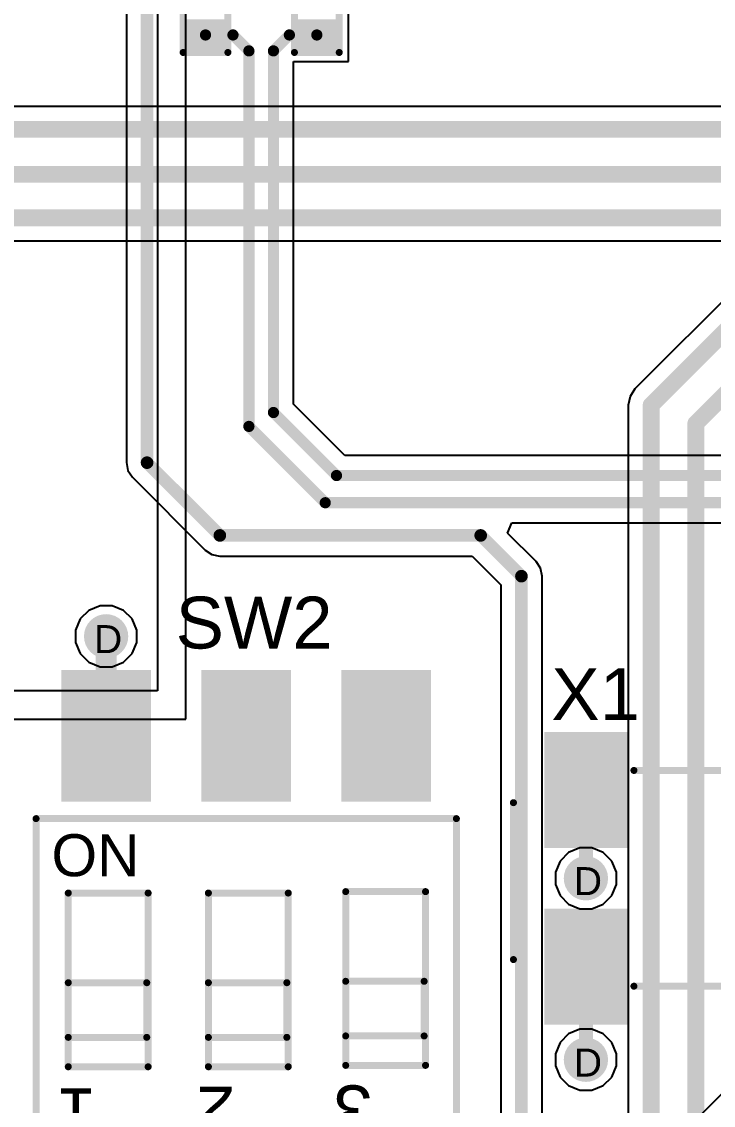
# Model space of a CAD drawing. Header units: inches. Extents: x 0 to 5401, y 0 to 5414.
# Drawn here: x 48.91 to 61.45, y 65.51 to 85.16 of the extents above; entities that cross this region are included whole.
import ezdxf

# ---------------------------------------------------------------- set-up
doc = ezdxf.new("R2010")
doc.units = ezdxf.units.IN
for name, color, linetype in [('Bottom Layer', 5, 'Continuous'), ('Bottom Solder', 6, 'Continuous'), ('Drill Drawing', 1, 'Continuous'), ('Layer 1', 16, 'Continuous'), ('Layer 2', 76, 'Continuous'), ('Top Layer', 1, 'Continuous'), ('Top Overlay', 2, 'Continuous'), ('Top Paste', 8, 'Continuous'), ('Top Solder', 216, 'Continuous'), ('Via Holes', 16, 'Continuous')]:
    doc.layers.add(name, color=color, linetype=linetype)
doc.styles.add('Arial', font='', dxfattribs={"height": 0.2})
doc.styles.get('Arial').set_extended_font_data('Arial')

# ---------------------------------------------------------------- blocks, each defined once
blk = doc.blocks.new('MC_306_9')
at = {"layer": 'Top Layer'}
for points in [[(-3.39999955, 2.54999871), (-2.09999961, 2.54999871), (-2.09999961, 0.64999997), (-3.39999955, 0.64999997)], [(2.09999961, 2.54999871), (3.39999955, 2.54999871), (3.39999955, 0.64999997), (2.09999961, 0.64999997)], [(-3.39999955, -0.64999997), (-2.09999961, -0.64999997), (-2.09999961, -2.54999871), (-3.39999955, -2.54999871)], [(2.09999961, -0.64999997), (3.39999955, -0.64999997), (3.39999955, -2.54999871), (2.09999961, -2.54999871)]]:
    blk.add_hatch(color=1, dxfattribs=at).paths.add_polyline_path(points)
at = {"layer": 'Top Paste'}
for points in [[(-3.39999955, 2.54999871), (-2.09999961, 2.54999871), (-2.09999961, 0.64999997), (-3.39999955, 0.64999997)], [(2.09999961, 2.54999871), (3.39999955, 2.54999871), (3.39999955, 0.64999997), (2.09999961, 0.64999997)], [(-3.39999955, -0.64999997), (-2.09999961, -0.64999997), (-2.09999961, -2.54999871), (-3.39999955, -2.54999871)], [(2.09999961, -0.64999997), (3.39999955, -0.64999997), (3.39999955, -2.54999871), (2.09999961, -2.54999871)]]:
    blk.add_hatch(color=8, dxfattribs=at).paths.add_polyline_path(points)
at = {"layer": 'Top Solder'}
for points in [[(-3.501599549999999, 2.65159871), (-1.99839961, 2.65159871), (-1.99839961, 0.54839997), (-3.501599549999999, 0.54839997)], [(1.99839961, 2.65159871), (3.501599549999999, 2.65159871), (3.501599549999999, 0.54839997), (1.99839961, 0.54839997)], [(-3.501599549999999, -0.54839997), (-1.99839961, -0.54839997), (-1.99839961, -2.65159871), (-3.501599549999999, -2.65159871)], [(1.99839961, -0.54839997), (3.501599549999999, -0.54839997), (3.501599549999999, -2.65159871), (1.99839961, -2.65159871)]]:
    blk.add_hatch(color=216, dxfattribs=at).paths.add_polyline_path(points)
at = {"layer": 'Top Overlay'}
for points in [[(1.8796, 1.9558, 0.127, 0.127, 0), (-1.9304, 1.9558, 0.127, 0.127, 0)], [(-4.064, 1.4732, 0.127, 0.127, 0), (-4.064, -1.3716, 0.127, 0.127, 0)], [(4.064, 1.4732, 0.127, 0.127, 0), (4.064, -1.3716, 0.127, 0.127, 0)], [(-3.6322, -1.8288, 0.254, 0.254, 0), (-3.759199999999999, -1.7018, 0.254, 0.254, 0)], [(-3.759199999999999, -1.7018, 0.254, 0.254, 0), (-3.759199999999999, -1.9558, 0.254, 0.254, 0)], [(-3.6322, -1.8288, 0.254, 0.254, 0), (-3.759199999999999, -1.9558, 0.254, 0.254, 0)], [(1.8796, -1.9558, 0.127, 0.127, 0), (-1.9304, -1.9558, 0.127, 0.127, 0)]]:
    blk.add_lwpolyline(points, format="xyseb", dxfattribs=at)
for points in [[(-1.96215, 1.9558, 0.0635, 0.0635, 1), (-1.89865, 1.9558, 0.0635, 0.0635, 1)], [(1.84785, 1.9558, 0.0635, 0.0635, 1), (1.91135, 1.9558, 0.0635, 0.0635, 1)], [(-4.09575, 1.4732, 0.0635, 0.0635, 1), (-4.032249999999999, 1.4732, 0.0635, 0.0635, 1)], [(4.032249999999999, 1.4732, 0.0635, 0.0635, 1), (4.09575, 1.4732, 0.0635, 0.0635, 1)], [(-4.09575, -1.3716, 0.0635, 0.0635, 1), (-4.032249999999999, -1.3716, 0.0635, 0.0635, 1)], [(4.032249999999999, -1.3716, 0.0635, 0.0635, 1), (4.09575, -1.3716, 0.0635, 0.0635, 1)], [(-3.8227, -1.7018, 0.127, 0.127, 1), (-3.6957, -1.7018, 0.127, 0.127, 1)], [(-3.8227, -1.7018, 0.127, 0.127, 1), (-3.6957, -1.7018, 0.127, 0.127, 1)], [(-3.6957, -1.8288, 0.127, 0.127, 1), (-3.5687, -1.8288, 0.127, 0.127, 1)], [(-3.6957, -1.8288, 0.127, 0.127, 1), (-3.5687, -1.8288, 0.127, 0.127, 1)], [(-3.8227, -1.9558, 0.127, 0.127, 1), (-3.6957, -1.9558, 0.127, 0.127, 1)], [(-3.8227, -1.9558, 0.127, 0.127, 1), (-3.6957, -1.9558, 0.127, 0.127, 1)], [(-1.96215, -1.9558, 0.0635, 0.0635, 1), (-1.89865, -1.9558, 0.0635, 0.0635, 1)], [(1.84785, -1.9558, 0.0635, 0.0635, 1), (1.91135, -1.9558, 0.0635, 0.0635, 1)]]:
    blk.add_lwpolyline(points, format="xyseb", close=True, dxfattribs=at)
blk = doc.blocks.new('DSIC03LSGET_42')
at = {"layer": 'Top Layer'}
for points in [[(-5.642990999999999, 3.302), (-3.356991, 3.302), (-3.356991, 1.778), (-5.642990999999999, 1.778)], [(3.356991, 3.302), (5.642990999999999, 3.302), (5.642990999999999, 1.778), (3.356991, 1.778)], [(-5.642990999999999, 0.7619999999999999), (-3.356991, 0.7619999999999999), (-3.356991, -0.7619999999999999), (-5.642990999999999, -0.7619999999999999)], [(3.356991, 0.7619999999999999), (5.642990999999999, 0.7619999999999999), (5.642990999999999, -0.7619999999999999), (3.356991, -0.7619999999999999)], [(-5.642990999999999, -1.778), (-3.356991, -1.778), (-3.356991, -3.302), (-5.642990999999999, -3.302)], [(3.356991, -1.778), (5.642990999999999, -1.778), (5.642990999999999, -3.302), (3.356991, -3.302)]]:
    blk.add_hatch(color=1, dxfattribs=at).paths.add_polyline_path(points)
at = {"layer": 'Top Paste'}
for points in [[(-5.642990999999999, 3.302), (-3.356991, 3.302), (-3.356991, 1.778), (-5.642990999999999, 1.778)], [(3.356991, 3.302), (5.642990999999999, 3.302), (5.642990999999999, 1.778), (3.356991, 1.778)], [(-5.642990999999999, 0.7619999999999999), (-3.356991, 0.7619999999999999), (-3.356991, -0.7619999999999999), (-5.642990999999999, -0.7619999999999999)], [(3.356991, 0.7619999999999999), (5.642990999999999, 0.7619999999999999), (5.642990999999999, -0.7619999999999999), (3.356991, -0.7619999999999999)], [(-5.642990999999999, -1.778), (-3.356991, -1.778), (-3.356991, -3.302), (-5.642990999999999, -3.302)], [(3.356991, -1.778), (5.642990999999999, -1.778), (5.642990999999999, -3.302), (3.356991, -3.302)]]:
    blk.add_hatch(color=8, dxfattribs=at).paths.add_polyline_path(points)
at = {"layer": 'Top Solder'}
for points in [[(-5.693791, 3.3528), (-3.306191, 3.3528), (-3.306191, 1.7272), (-5.693791, 1.7272)], [(3.306191, 3.3528), (5.693791, 3.3528), (5.693791, 1.7272), (3.306191, 1.7272)], [(-5.693791, 0.8128), (-3.306191, 0.8128), (-3.306191, -0.8128), (-5.693791, -0.8128)], [(3.306191, 0.8128), (5.693791, 0.8128), (5.693791, -0.8128), (3.306191, -0.8128)], [(-5.693791, -1.7272), (-3.306191, -1.7272), (-3.306191, -3.3528), (-5.693791, -3.3528)], [(3.306191, -1.7272), (5.693791, -1.7272), (5.693791, -3.3528), (3.306191, -3.3528)]]:
    blk.add_hatch(color=216, dxfattribs=at).paths.add_polyline_path(points)
at = {"layer": 'Top Overlay'}
for points in [[(-2.999994, 3.81, 0.127, 0.127, 0), (-2.999994, -3.81, 0.127, 0.127, 0)], [(-2.999994, 3.81, 0.127, 0.127, 0), (2.999994, 3.81, 0.127, 0.127, 0)], [(2.999994, 3.81, 0.127, 0.127, 0), (2.999994, -3.81, 0.127, 0.127, 0)], [(-1.4986, 3.2258, 0.127, 0.127, 0), (1.651, 3.2258, 0.127, 0.127, 0)], [(-1.4986, 3.2258, 0.127, 0.127, 0), (-1.4986, 1.778, 0.127, 0.127, 0)], [(-0.9652, 3.2258, 0.127, 0.127, 0), (0.0254, 3.2258, 0.127, 0.127, 0)], [(-0.9652, 3.2258, 0.127, 0.127, 0), (-0.9652, 1.8034, 0.127, 0.127, 0)], [(0.0254, 3.2258, 0.127, 0.127, 0), (0.0254, 1.8034, 0.127, 0.127, 0)], [(1.651, 3.2258, 0.127, 0.127, 0), (1.651, 1.778, 0.127, 0.127, 0)], [(-1.4986, 1.778, 0.127, 0.127, 0), (1.651, 1.778, 0.127, 0.127, 0)], [(-0.9652, 1.8034, 0.127, 0.127, 0), (0.0254, 1.8034, 0.127, 0.127, 0)], [(-1.4986, 0.6858, 0.127, 0.127, 0), (1.651, 0.6858, 0.127, 0.127, 0)], [(-1.4986, 0.6858, 0.127, 0.127, 0), (-1.4986, -0.7619999999999999, 0.127, 0.127, 0)], [(-0.9652, 0.6858, 0.127, 0.127, 0), (0.0254, 0.6858, 0.127, 0.127, 0)], [(-0.9652, 0.6858, 0.127, 0.127, 0), (-0.9652, -0.7366, 0.127, 0.127, 0)], [(0.0254, 0.6858, 0.127, 0.127, 0), (0.0254, -0.7366, 0.127, 0.127, 0)], [(1.651, 0.6858, 0.127, 0.127, 0), (1.651, -0.7619999999999999, 0.127, 0.127, 0)], [(-1.4986, -0.7619999999999999, 0.127, 0.127, 0), (1.651, -0.7619999999999999, 0.127, 0.127, 0)], [(-0.9652, -0.7366, 0.127, 0.127, 0), (0.0254, -0.7366, 0.127, 0.127, 0)], [(-1.4732, -1.8034, 0.127, 0.127, 0), (1.6764, -1.8034, 0.127, 0.127, 0)], [(-1.4732, -1.8034, 0.127, 0.127, 0), (-1.4732, -3.2512, 0.127, 0.127, 0)], [(-0.9397999999999999, -1.8034, 0.127, 0.127, 0), (0.0508, -1.8034, 0.127, 0.127, 0)], [(-0.9397999999999999, -1.8034, 0.127, 0.127, 0), (-0.9397999999999999, -3.2258, 0.127, 0.127, 0)], [(0.0508, -1.8034, 0.127, 0.127, 0), (0.0508, -3.2258, 0.127, 0.127, 0)], [(1.6764, -1.8034, 0.127, 0.127, 0), (1.6764, -3.2512, 0.127, 0.127, 0)], [(-1.4732, -3.2512, 0.127, 0.127, 0), (1.6764, -3.2512, 0.127, 0.127, 0)], [(-0.9397999999999999, -3.2258, 0.127, 0.127, 0), (0.0508, -3.2258, 0.127, 0.127, 0)], [(-2.999994, -3.81, 0.127, 0.127, 0), (2.999994, -3.81, 0.127, 0.127, 0)]]:
    blk.add_lwpolyline(points, format="xyseb", dxfattribs=at)
for points in [[(-3.031744, 3.81, 0.0635, 0.0635, 1), (-2.968244, 3.81, 0.0635, 0.0635, 1)], [(-3.031744, 3.81, 0.0635, 0.0635, 1), (-2.968244, 3.81, 0.0635, 0.0635, 1)], [(2.968244, 3.81, 0.0635, 0.0635, 1), (3.031744, 3.81, 0.0635, 0.0635, 1)], [(2.968244, 3.81, 0.0635, 0.0635, 1), (3.031744, 3.81, 0.0635, 0.0635, 1)], [(-1.53035, 3.2258, 0.0635, 0.0635, 1), (-1.46685, 3.2258, 0.0635, 0.0635, 1)], [(-1.53035, 3.2258, 0.0635, 0.0635, 1), (-1.46685, 3.2258, 0.0635, 0.0635, 1)], [(-0.99695, 3.2258, 0.0635, 0.0635, 1), (-0.9334499999999999, 3.2258, 0.0635, 0.0635, 1)], [(-0.99695, 3.2258, 0.0635, 0.0635, 1), (-0.9334499999999999, 3.2258, 0.0635, 0.0635, 1)], [(-0.00635, 3.2258, 0.0635, 0.0635, 1), (0.05714999999999999, 3.2258, 0.0635, 0.0635, 1)], [(-0.00635, 3.2258, 0.0635, 0.0635, 1), (0.05714999999999999, 3.2258, 0.0635, 0.0635, 1)], [(1.61925, 3.2258, 0.0635, 0.0635, 1), (1.68275, 3.2258, 0.0635, 0.0635, 1)], [(1.61925, 3.2258, 0.0635, 0.0635, 1), (1.68275, 3.2258, 0.0635, 0.0635, 1)], [(-1.53035, 1.778, 0.0635, 0.0635, 1), (-1.46685, 1.778, 0.0635, 0.0635, 1)], [(-1.53035, 1.778, 0.0635, 0.0635, 1), (-1.46685, 1.778, 0.0635, 0.0635, 1)], [(-0.99695, 1.8034, 0.0635, 0.0635, 1), (-0.9334499999999999, 1.8034, 0.0635, 0.0635, 1)], [(-0.99695, 1.8034, 0.0635, 0.0635, 1), (-0.9334499999999999, 1.8034, 0.0635, 0.0635, 1)], [(-0.00635, 1.8034, 0.0635, 0.0635, 1), (0.05714999999999999, 1.8034, 0.0635, 0.0635, 1)], [(-0.00635, 1.8034, 0.0635, 0.0635, 1), (0.05714999999999999, 1.8034, 0.0635, 0.0635, 1)], [(1.61925, 1.778, 0.0635, 0.0635, 1), (1.68275, 1.778, 0.0635, 0.0635, 1)], [(1.61925, 1.778, 0.0635, 0.0635, 1), (1.68275, 1.778, 0.0635, 0.0635, 1)], [(-1.53035, 0.6858, 0.0635, 0.0635, 1), (-1.46685, 0.6858, 0.0635, 0.0635, 1)], [(-1.53035, 0.6858, 0.0635, 0.0635, 1), (-1.46685, 0.6858, 0.0635, 0.0635, 1)], [(-0.99695, 0.6858, 0.0635, 0.0635, 1), (-0.9334499999999999, 0.6858, 0.0635, 0.0635, 1)], [(-0.99695, 0.6858, 0.0635, 0.0635, 1), (-0.9334499999999999, 0.6858, 0.0635, 0.0635, 1)], [(-0.00635, 0.6858, 0.0635, 0.0635, 1), (0.05714999999999999, 0.6858, 0.0635, 0.0635, 1)], [(-0.00635, 0.6858, 0.0635, 0.0635, 1), (0.05714999999999999, 0.6858, 0.0635, 0.0635, 1)], [(1.61925, 0.6858, 0.0635, 0.0635, 1), (1.68275, 0.6858, 0.0635, 0.0635, 1)], [(1.61925, 0.6858, 0.0635, 0.0635, 1), (1.68275, 0.6858, 0.0635, 0.0635, 1)], [(-1.53035, -0.7619999999999999, 0.0635, 0.0635, 1), (-1.46685, -0.7619999999999999, 0.0635, 0.0635, 1)], [(-1.53035, -0.7619999999999999, 0.0635, 0.0635, 1), (-1.46685, -0.7619999999999999, 0.0635, 0.0635, 1)], [(-0.99695, -0.7366, 0.0635, 0.0635, 1), (-0.9334499999999999, -0.7366, 0.0635, 0.0635, 1)], [(-0.99695, -0.7366, 0.0635, 0.0635, 1), (-0.9334499999999999, -0.7366, 0.0635, 0.0635, 1)], [(-0.00635, -0.7366, 0.0635, 0.0635, 1), (0.05714999999999999, -0.7366, 0.0635, 0.0635, 1)], [(-0.00635, -0.7366, 0.0635, 0.0635, 1), (0.05714999999999999, -0.7366, 0.0635, 0.0635, 1)], [(1.61925, -0.7619999999999999, 0.0635, 0.0635, 1), (1.68275, -0.7619999999999999, 0.0635, 0.0635, 1)], [(1.61925, -0.7619999999999999, 0.0635, 0.0635, 1), (1.68275, -0.7619999999999999, 0.0635, 0.0635, 1)], [(-1.50495, -1.8034, 0.0635, 0.0635, 1), (-1.44145, -1.8034, 0.0635, 0.0635, 1)], [(-1.50495, -1.8034, 0.0635, 0.0635, 1), (-1.44145, -1.8034, 0.0635, 0.0635, 1)], [(-0.9715499999999999, -1.8034, 0.0635, 0.0635, 1), (-0.9080499999999999, -1.8034, 0.0635, 0.0635, 1)], [(-0.9715499999999999, -1.8034, 0.0635, 0.0635, 1), (-0.9080499999999999, -1.8034, 0.0635, 0.0635, 1)], [(0.01905, -1.8034, 0.0635, 0.0635, 1), (0.08255, -1.8034, 0.0635, 0.0635, 1)], [(0.01905, -1.8034, 0.0635, 0.0635, 1), (0.08255, -1.8034, 0.0635, 0.0635, 1)], [(1.64465, -1.8034, 0.0635, 0.0635, 1), (1.70815, -1.8034, 0.0635, 0.0635, 1)], [(1.64465, -1.8034, 0.0635, 0.0635, 1), (1.70815, -1.8034, 0.0635, 0.0635, 1)], [(-1.50495, -3.2512, 0.0635, 0.0635, 1), (-1.44145, -3.2512, 0.0635, 0.0635, 1)], [(-1.50495, -3.2512, 0.0635, 0.0635, 1), (-1.44145, -3.2512, 0.0635, 0.0635, 1)], [(-0.9715499999999999, -3.2258, 0.0635, 0.0635, 1), (-0.9080499999999999, -3.2258, 0.0635, 0.0635, 1)], [(-0.9715499999999999, -3.2258, 0.0635, 0.0635, 1), (-0.9080499999999999, -3.2258, 0.0635, 0.0635, 1)], [(0.01905, -3.2258, 0.0635, 0.0635, 1), (0.08255, -3.2258, 0.0635, 0.0635, 1)], [(0.01905, -3.2258, 0.0635, 0.0635, 1), (0.08255, -3.2258, 0.0635, 0.0635, 1)], [(1.64465, -3.2512, 0.0635, 0.0635, 1), (1.70815, -3.2512, 0.0635, 0.0635, 1)], [(1.64465, -3.2512, 0.0635, 0.0635, 1), (1.70815, -3.2512, 0.0635, 0.0635, 1)], [(-3.031744, -3.81, 0.0635, 0.0635, 1), (-2.968244, -3.81, 0.0635, 0.0635, 1)], [(-3.031744, -3.81, 0.0635, 0.0635, 1), (-2.968244, -3.81, 0.0635, 0.0635, 1)], [(2.968244, -3.81, 0.0635, 0.0635, 1), (3.031744, -3.81, 0.0635, 0.0635, 1)], [(2.968244, -3.81, 0.0635, 0.0635, 1), (3.031744, -3.81, 0.0635, 0.0635, 1)]]:
    blk.add_lwpolyline(points, format="xyseb", close=True, dxfattribs=at)
at = {"layer": 'Top Overlay', "style": 'Arial'}
for s, height, rotation, p in [('1', 0.8999982, 90, (-1.88679328, 2.71780762)), ('ON', 0.7619999999999999, 270, (1.9558, 3.5306)), ('2', 0.8999982, 90, (-1.86139328, 0.20320762)), ('3', 0.8999982, 90, (-1.83599328, -2.28599238))]:
    blk.add_text(s, height=height, rotation=rotation, dxfattribs=at).set_placement(p)
blk = doc.blocks.new('R___0402_129')
at = {"layer": 'Top Layer'}
for points in [[(-0.6985, -0.3175), (-0.6985, 0.3174999999999999), (-0.2413000000000001, 0.3175), (-0.2412999999999999, -0.3174999999999999)], [(0.2413000000000001, -0.3175), (0.2412999999999999, 0.3174999999999999), (0.6985, 0.3175), (0.6985, -0.3174999999999999)]]:
    blk.add_hatch(color=1, dxfattribs=at).paths.add_polyline_path(points)
at = {"layer": 'Top Paste'}
for points in [[(-0.6985, -0.3175), (-0.6985, 0.3174999999999999), (-0.2413000000000001, 0.3175), (-0.2412999999999999, -0.3174999999999999)], [(0.2413000000000001, -0.3175), (0.2412999999999999, 0.3174999999999999), (0.6985, 0.3175), (0.6985, -0.3174999999999999)]]:
    blk.add_hatch(color=8, dxfattribs=at).paths.add_polyline_path(points)
at = {"layer": 'Top Solder'}
for points in [[(-0.75350116, -0.3725011600000001), (-0.75350116, 0.3725011599999999), (-0.18629884, 0.3725011600000001), (-0.1862988399999999, -0.3725011599999999)], [(0.18629884, -0.3725011600000001), (0.1862988399999999, 0.3725011599999999), (0.75350116, 0.3725011600000001), (0.75350116, -0.3725011599999999)]]:
    blk.add_hatch(color=216, dxfattribs=at).paths.add_polyline_path(points)
at = {"layer": 'Top Overlay'}
for points in [[(-0.7874, -0.4064, 0.127, 0.127, 0), (-0.7874, 0.4064, 0.127, 0.127, 0)], [(0.7874, 0.4064, 0.127, 0.127, 0), (-0.7874, 0.4064, 0.127, 0.127, 0)], [(0.7874, -0.4064, 0.127, 0.127, 0), (0.7874, 0.4064, 0.127, 0.127, 0)], [(0.7874, -0.4064, 0.127, 0.127, 0), (-0.7874, -0.4064, 0.127, 0.127, 0)], [(0.8128, -0.4318, 0.0032258, 0.0032258, 0), (-0.8128, -0.4318, 0.0032258, 0.0032258, 0)]]:
    blk.add_lwpolyline(points, format="xyseb", dxfattribs=at)
for points in [[(-0.8191499999999999, 0.4064, 0.0635, 0.0635, 1), (-0.7556499999999999, 0.4064, 0.0635, 0.0635, 1)], [(-0.8191499999999999, 0.4064, 0.0635, 0.0635, 1), (-0.7556499999999999, 0.4064, 0.0635, 0.0635, 1)], [(0.7556499999999999, 0.4064, 0.0635, 0.0635, 1), (0.8191499999999999, 0.4064, 0.0635, 0.0635, 1)], [(0.7556499999999999, 0.4064, 0.0635, 0.0635, 1), (0.8191499999999999, 0.4064, 0.0635, 0.0635, 1)], [(-0.8191499999999999, -0.4064, 0.0635, 0.0635, 1), (-0.7556499999999999, -0.4064, 0.0635, 0.0635, 1)], [(-0.8191499999999999, -0.4064, 0.0635, 0.0635, 1), (-0.7556499999999999, -0.4064, 0.0635, 0.0635, 1)], [(0.7556499999999999, -0.4064, 0.0635, 0.0635, 1), (0.8191499999999999, -0.4064, 0.0635, 0.0635, 1)], [(0.7556499999999999, -0.4064, 0.0635, 0.0635, 1), (0.8191499999999999, -0.4064, 0.0635, 0.0635, 1)], [(-0.81360518, -0.4318, 0.0016129, 0.0016129, 1), (-0.8119948199999999, -0.4318, 0.0016129, 0.0016129, 1)], [(0.8119948199999999, -0.4318, 0.0016129, 0.0016129, 1), (0.81360518, -0.4318, 0.0016129, 0.0016129, 1)]]:
    blk.add_lwpolyline(points, format="xyseb", close=True, dxfattribs=at)
blk = doc.blocks.new('R___0402_130')
at = {"layer": 'Top Layer'}
for points in [[(-0.6985, -0.3175), (-0.6985, 0.3174999999999999), (-0.2413000000000001, 0.3175), (-0.2412999999999999, -0.3174999999999999)], [(0.2413000000000001, -0.3175), (0.2412999999999999, 0.3174999999999999), (0.6985, 0.3175), (0.6985, -0.3174999999999999)]]:
    blk.add_hatch(color=1, dxfattribs=at).paths.add_polyline_path(points)
at = {"layer": 'Top Paste'}
for points in [[(-0.6985, -0.3175), (-0.6985, 0.3174999999999999), (-0.2413000000000001, 0.3175), (-0.2412999999999999, -0.3174999999999999)], [(0.2413000000000001, -0.3175), (0.2412999999999999, 0.3174999999999999), (0.6985, 0.3175), (0.6985, -0.3174999999999999)]]:
    blk.add_hatch(color=8, dxfattribs=at).paths.add_polyline_path(points)
at = {"layer": 'Top Solder'}
for points in [[(-0.75350116, -0.3725011600000001), (-0.75350116, 0.3725011599999999), (-0.18629884, 0.3725011600000001), (-0.1862988399999999, -0.3725011599999999)], [(0.18629884, -0.3725011600000001), (0.1862988399999999, 0.3725011599999999), (0.75350116, 0.3725011600000001), (0.75350116, -0.3725011599999999)]]:
    blk.add_hatch(color=216, dxfattribs=at).paths.add_polyline_path(points)
at = {"layer": 'Top Overlay'}
for points in [[(-0.7874, -0.4064, 0.127, 0.127, 0), (-0.7874, 0.4064, 0.127, 0.127, 0)], [(0.7874, 0.4064, 0.127, 0.127, 0), (-0.7874, 0.4064, 0.127, 0.127, 0)], [(0.7874, -0.4064, 0.127, 0.127, 0), (0.7874, 0.4064, 0.127, 0.127, 0)], [(0.7874, -0.4064, 0.127, 0.127, 0), (-0.7874, -0.4064, 0.127, 0.127, 0)], [(0.8128, -0.4318, 0.0032258, 0.0032258, 0), (-0.8128, -0.4318, 0.0032258, 0.0032258, 0)]]:
    blk.add_lwpolyline(points, format="xyseb", dxfattribs=at)
for points in [[(-0.8191499999999999, 0.4064, 0.0635, 0.0635, 1), (-0.7556499999999999, 0.4064, 0.0635, 0.0635, 1)], [(-0.8191499999999999, 0.4064, 0.0635, 0.0635, 1), (-0.7556499999999999, 0.4064, 0.0635, 0.0635, 1)], [(0.7556499999999999, 0.4064, 0.0635, 0.0635, 1), (0.8191499999999999, 0.4064, 0.0635, 0.0635, 1)], [(0.7556499999999999, 0.4064, 0.0635, 0.0635, 1), (0.8191499999999999, 0.4064, 0.0635, 0.0635, 1)], [(-0.8191499999999999, -0.4064, 0.0635, 0.0635, 1), (-0.7556499999999999, -0.4064, 0.0635, 0.0635, 1)], [(-0.8191499999999999, -0.4064, 0.0635, 0.0635, 1), (-0.7556499999999999, -0.4064, 0.0635, 0.0635, 1)], [(0.7556499999999999, -0.4064, 0.0635, 0.0635, 1), (0.8191499999999999, -0.4064, 0.0635, 0.0635, 1)], [(0.7556499999999999, -0.4064, 0.0635, 0.0635, 1), (0.8191499999999999, -0.4064, 0.0635, 0.0635, 1)], [(-0.81360518, -0.4318, 0.0016129, 0.0016129, 1), (-0.8119948199999999, -0.4318, 0.0016129, 0.0016129, 1)], [(0.8119948199999999, -0.4318, 0.0016129, 0.0016129, 1), (0.81360518, -0.4318, 0.0016129, 0.0016129, 1)]]:
    blk.add_lwpolyline(points, format="xyseb", close=True, dxfattribs=at)

msp = doc.modelspace()

# ---------------------------------------------------------------- hatches: boundary and pattern name
at = {"layer": 'Bottom Layer'}
h = msp.add_hatch(color=5, dxfattribs=at)
edge = h.paths.add_edge_path()
edge.add_arc((50.44439999999999, 74.0156), 0.2999994, 0, 360)
h = msp.add_hatch(color=5, dxfattribs=at)
edge = h.paths.add_edge_path()
edge.add_arc((59.14301353999999, 69.6277119), 0.2999994, 0, 360)
h = msp.add_hatch(color=5, dxfattribs=at)
edge = h.paths.add_edge_path()
edge.add_arc((59.14301353999999, 66.33821123999999), 0.2999994, 0, 360)
at = {"layer": 'Bottom Solder'}
h = msp.add_hatch(color=6, dxfattribs=at)
edge = h.paths.add_edge_path()
edge.add_arc((50.44439999999999, 74.0156), 0.4015993999999999, 0, 360)
h = msp.add_hatch(color=6, dxfattribs=at)
edge = h.paths.add_edge_path()
edge.add_arc((59.14301353999999, 69.6277119), 0.4015993999999999, 0, 360)
h = msp.add_hatch(color=6, dxfattribs=at)
edge = h.paths.add_edge_path()
edge.add_arc((59.14301353999999, 66.33821123999999), 0.4015993999999999, 0, 360)
at = {"layer": 'Layer 1'}
h = msp.add_hatch(color=16, dxfattribs=at)
edge = h.paths.add_edge_path()
edge.add_arc((50.44439999999999, 74.0156), 0.2999994, 0, 360)
h = msp.add_hatch(color=16, dxfattribs=at)
edge = h.paths.add_edge_path()
edge.add_arc((59.14301353999999, 69.6277119), 0.2999994, 0, 360)
h = msp.add_hatch(color=16, dxfattribs=at)
edge = h.paths.add_edge_path()
edge.add_arc((59.14301353999999, 66.33821123999999), 0.2999994, 0, 360)
at = {"layer": 'Layer 2'}
h = msp.add_hatch(color=76, dxfattribs=at)
edge = h.paths.add_edge_path()
edge.add_arc((50.44439999999999, 74.0156), 0.2999994, 0, 360)
h = msp.add_hatch(color=76, dxfattribs=at)
edge = h.paths.add_edge_path()
edge.add_arc((59.14301353999999, 69.6277119), 0.2999994, 0, 360)
h = msp.add_hatch(color=76, dxfattribs=at)
edge = h.paths.add_edge_path()
edge.add_arc((59.14301353999999, 66.33821123999999), 0.2999994, 0, 360)
at = {"layer": 'Top Layer'}
h = msp.add_hatch(color=1, dxfattribs=at)
edge = h.paths.add_edge_path()
edge.add_arc((50.44439999999999, 74.0156), 0.2999994, 0, 360)
h = msp.add_hatch(color=1, dxfattribs=at)
edge = h.paths.add_edge_path()
edge.add_arc((59.14301353999999, 69.6277119), 0.2999994, 0, 360)
h = msp.add_hatch(color=1, dxfattribs=at)
edge = h.paths.add_edge_path()
edge.add_arc((59.14301353999999, 66.33821123999999), 0.2999994, 0, 360)
at = {"layer": 'Top Solder'}
h = msp.add_hatch(color=216, dxfattribs=at)
edge = h.paths.add_edge_path()
edge.add_arc((50.44439999999999, 74.0156), 0.4015993999999999, 0, 360)
h = msp.add_hatch(color=216, dxfattribs=at)
edge = h.paths.add_edge_path()
edge.add_arc((59.14301353999999, 69.6277119), 0.4015993999999999, 0, 360)
h = msp.add_hatch(color=216, dxfattribs=at)
edge = h.paths.add_edge_path()
edge.add_arc((59.14301353999999, 66.33821123999999), 0.4015993999999999, 0, 360)
at = {"layer": 'Via Holes'}
h = msp.add_hatch(color=7, dxfattribs=at)
edge = h.paths.add_edge_path()
edge.add_arc((50.44439999999999, 74.0156), 0.1499997, 0, 360)
h = msp.add_hatch(color=7, dxfattribs=at)
edge = h.paths.add_edge_path()
edge.add_arc((59.14301353999999, 69.6277119), 0.1499997, 0, 360)
h = msp.add_hatch(color=7, dxfattribs=at)
edge = h.paths.add_edge_path()
edge.add_arc((59.14301353999999, 66.33821123999999), 0.1499997, 0, 360)

# ---------------------------------------------------------------- linework, layer by layer
at = {"layer": 'Bottom Layer'}
for p, q in [((66.86211671999999, 83.62131357999999), (40.04555872, 83.62131357999999)), ((30.22396292, 81.1881155), (67.92964316, 81.1881155)), ((62.06645448, 80.5340528), (60.03255202, 78.50015033999999)), ((60.03255202, 78.50015033999999), (59.94273, 78.36572084)), ((59.94273, 78.36572084), (59.91118828, 78.20715118)), ((59.91118828, 78.20715118), (59.91118828, 51.45327275999999))]:
    msp.add_line(p, q, dxfattribs=at)
for points in [[(29.20066042, 83.20695067999999, 0.3048, 0.3048, 0), (67.03375214, 83.20695067999999, 0.3048, 0.3048, 0)], [(29.6325671, 82.39066072, 0.3048, 0.3048, 0), (67.47616426, 82.39066072, 0.3048, 0.3048, 0)], [(30.0523275, 81.6024784, 0.3048, 0.3048, 0), (68.02701914, 81.6024784, 0.3048, 0.3048, 0)], [(60.32555118, 78.20715118, 0.3048, 0.3048, 0), (62.35945364, 80.24105363999999, 0.3048, 0.3048, 0)], [(61.13499837999999, 77.87359837999999, 0.3048, 0.3048, 0), (62.65364659999999, 79.3922466, 0.3048, 0.3048, 0)], [(60.32555118, 51.45327275999999, 0.3048, 0.3048, 0), (60.32555118, 78.20715118, 0.3048, 0.3048, 0)], [(61.13499837999999, 52.04420884, 0.3048, 0.3048, 0), (61.13499837999999, 77.87359837999999, 0.3048, 0.3048, 0)]]:
    msp.add_lwpolyline(points, format="xyseb", dxfattribs=at)
for points in [[(60.24935117999999, 78.20715118, 0.1524, 0.1524, 1), (60.40175118, 78.20715118, 0.1524, 0.1524, 1)], [(60.24935117999999, 78.20715118, 0.1524, 0.1524, 1), (60.40175118, 78.20715118, 0.1524, 0.1524, 1)], [(61.05879838, 77.87359837999999, 0.1524, 0.1524, 1), (61.21119837999999, 77.87359837999999, 0.1524, 0.1524, 1)], [(61.05879838, 77.87359837999999, 0.1524, 0.1524, 1), (61.21119837999999, 77.87359837999999, 0.1524, 0.1524, 1)]]:
    msp.add_lwpolyline(points, format="xyseb", close=True, dxfattribs=at)
at = {"layer": 'Layer 2'}
for p, q in [((51.37426098, 86.87918108), (51.37426098, 73.02836296)), ((51.8922127, 72.51041124), (51.8922127, 86.87918108)), ((50.13058554, 74.4852587), (49.9747413, 74.32941446)), ((50.3342021, 74.5695994), (50.13058554, 74.4852587)), ((50.5545979, 74.5695994), (50.3342021, 74.5695994)), ((50.75821446, 74.4852587), (50.5545979, 74.5695994)), ((50.9140587, 74.32941446), (50.75821446, 74.4852587)), ((49.9747413, 74.32941446), (49.8904006, 74.1257979)), ((50.99839939999999, 74.1257979), (50.9140587, 74.32941446)), ((70.19901124, 74.31381123999999), (59.35321124, 63.46801124)), ((49.8904006, 74.1257979), (49.8904006, 73.90540209999999)), ((50.99839939999999, 73.90540209999999), (50.99839939999999, 74.1257979)), ((49.8904006, 73.90540209999999), (49.9747413, 73.70178554)), ((50.9140587, 73.70178554), (50.99839939999999, 73.90540209999999)), ((49.9747413, 73.70178554), (50.13058554, 73.5459413)), ((50.75821446, 73.5459413), (50.9140587, 73.70178554)), ((50.13058554, 73.5459413), (50.3342021, 73.4616006)), ((50.5545979, 73.4616006), (50.75821446, 73.5459413)), ((50.3342021, 73.4616006), (50.5545979, 73.4616006)), ((51.37426098, 73.02836296), (40.78334236, 73.02836296)), ((40.78332203999999, 72.51041124), (51.8922127, 72.51041124)), ((59.03281564, 70.18171129999999), (58.82919907999999, 70.0973706)), ((59.25321144, 70.18171129999999), (59.03281564, 70.18171129999999)), ((59.45682799999999, 70.0973706), (59.25321144, 70.18171129999999)), ((58.82919907999999, 70.0973706), (58.67335483999999, 69.94152636)), ((59.61267223999999, 69.94152636), (59.45682799999999, 70.0973706)), ((58.67335483999999, 69.94152636), (58.58901413999999, 69.7379098)), ((59.69701293999999, 69.7379098), (59.61267223999999, 69.94152636)), ((58.58901413999999, 69.7379098), (58.58901413999999, 69.51751399999999)), ((59.69701293999999, 69.51751399999999), (59.69701293999999, 69.7379098)), ((58.58901413999999, 69.51751399999999), (58.67335483999999, 69.31389744)), ((59.61267223999999, 69.31389744), (59.69701293999999, 69.51751399999999)), ((58.67335483999999, 69.31389744), (58.82919907999999, 69.1580532)), ((58.82919907999999, 69.1580532), (59.03281564, 69.0737125)), ((59.25321144, 69.0737125), (59.45682799999999, 69.1580532)), ((59.45682799999999, 69.1580532), (59.61267223999999, 69.31389744)), ((59.03281564, 69.0737125), (59.25321144, 69.0737125)), ((58.82919907999999, 66.80786994), (58.67335483999999, 66.6520257)), ((59.03281564, 66.89221064), (58.82919907999999, 66.80786994)), ((59.25321144, 66.89221064), (59.03281564, 66.89221064)), ((59.45682799999999, 66.80786994), (59.25321144, 66.89221064)), ((59.61267223999999, 66.6520257), (59.45682799999999, 66.80786994)), ((58.67335483999999, 66.6520257), (58.58901413999999, 66.44840914)), ((59.69701293999999, 66.44840914), (59.61267223999999, 66.6520257)), ((58.58901413999999, 66.44840914), (58.58901413999999, 66.22801333999999)), ((59.69701293999999, 66.22801333999999), (59.69701293999999, 66.44840914)), ((58.58901413999999, 66.22801333999999), (58.67335483999999, 66.02439678)), ((59.61267223999999, 66.02439678), (59.69701293999999, 66.22801333999999)), ((58.67335483999999, 66.02439678), (58.82919907999999, 65.86855254)), ((59.45682799999999, 65.86855254), (59.61267223999999, 66.02439678)), ((58.82919907999999, 65.86855254), (59.03281564, 65.78421184)), ((59.25321144, 65.78421184), (59.45682799999999, 65.86855254)), ((59.03281564, 65.78421184), (59.25321144, 65.78421184))]:
    msp.add_line(p, q, dxfattribs=at)
at = {"layer": 'Top Layer'}
for p, q in [((50.81155192, 91.81326824), (50.81155192, 77.163803)), ((54.8363902, 84.43571123999999), (54.8363902, 85.37551124)), ((53.84058573999999, 78.22323192), (53.84058573999999, 84.43571123999999)), ((53.84058573999999, 84.43571123999999), (54.8363902, 84.43571123999999)), ((54.77123666, 77.29257846), (53.84058573999999, 78.22323192)), ((66.53545494, 77.29257846), (54.77123666, 77.29257846)), ((50.81155192, 77.163803), (50.84013707999999, 77.02009996)), ((50.84013707999999, 77.02009996), (50.921539, 76.89827394)), ((50.921539, 76.89827394), (52.24092676, 75.57888364)), ((57.72371996, 75.88696786), (57.80148206, 76.0747018)), ((57.80148206, 76.0747018), (66.1249249, 76.0747018)), ((58.23955839999999, 75.37112941999999), (57.72371996, 75.88696786)), ((52.24092676, 75.57888364), (52.36275277999999, 75.49748426)), ((52.36275277999999, 75.49748426), (52.50645581999999, 75.4688991)), ((52.50645581999999, 75.4688991), (57.07967247999999, 75.4688991)), ((57.07967247999999, 75.4688991), (57.59851319999999, 74.95005838)), ((58.32096032, 75.2493034), (58.23955839999999, 75.37112941999999)), ((58.34954548, 75.10560036), (58.32096032, 75.2493034)), ((58.34954548, 58.74697673999999), (58.34954548, 75.10560036)), ((57.59851319999999, 74.95005838), (57.59851319999999, 57.37350476))]:
    msp.add_line(p, q, dxfattribs=at)
for points in [[(51.18706805999999, 77.163803, 0.2286, 0.2286, 0), (51.18706805999999, 91.81326824, 0.2286, 0.2286, 0)], [(52.24645125999999, 84.91831124, 0.2032, 0.2032, 0), (52.7441922, 84.91831124, 0.2032, 0.2032, 0)], [(52.7441922, 84.91831124, 0.2032, 0.2032, 0), (53.03332293999999, 84.62918049999999, 0.2032, 0.2032, 0)], [(53.47801852, 84.62918049999999, 0.2032, 0.2032, 0), (53.76714926, 84.91831124, 0.2032, 0.2032, 0)], [(53.76714926, 84.91831124, 0.2032, 0.2032, 0), (54.2648902, 84.91831124, 0.2032, 0.2032, 0)], [(53.03332293999999, 77.82090099999999, 0.2032, 0.2032, 0), (53.03332293999999, 84.62918049999999, 0.2032, 0.2032, 0)], [(53.47801852, 78.07304934, 0.2032, 0.2032, 0), (53.47801852, 84.62918049999999, 0.2032, 0.2032, 0)], [(53.47801852, 78.07304934, 0.2032, 0.2032, 0), (54.62105661999999, 76.93001124, 0.2032, 0.2032, 0)], [(53.03332293999999, 77.82090099999999, 0.2032, 0.2032, 0), (54.41695492, 76.43726902, 0.2032, 0.2032, 0)], [(51.18706805999999, 77.163803, 0.2286, 0.2286, 0), (52.50645581999999, 75.84441524, 0.2286, 0.2286, 0)], [(54.62105661999999, 76.93001124, 0.2032, 0.2032, 0), (66.53546764, 76.93001124, 0.2032, 0.2032, 0)], [(54.41695492, 76.43726902, 0.2032, 0.2032, 0), (66.27510747999999, 76.43726902, 0.2032, 0.2032, 0)], [(52.50645581999999, 75.84441524, 0.2286, 0.2286, 0), (57.23521446, 75.84441524, 0.2286, 0.2286, 0)], [(57.23521446, 75.84441524, 0.2286, 0.2286, 0), (57.97402933999999, 75.10560036, 0.2286, 0.2286, 0)], [(57.97402933999999, 57.37350476, 0.2286, 0.2286, 0), (57.97402933999999, 75.10560036, 0.2286, 0.2286, 0)], [(50.44439999999999, 72.20981494, 0.3809999999999999, 0.3809999999999999, 0), (50.44439999999999, 74.0156, 0.3809999999999999, 0.3809999999999999, 0)], [(50.44439999999999, 72.20981494, 0.3809999999999999, 0.3809999999999999, 0), (50.4444127, 72.20980223999999, 0.3809999999999999, 0.3809999999999999, 0)], [(59.14301353999999, 69.6277119, 0.254, 0.254, 0), (59.14301353999999, 71.22771123999999, 0.254, 0.254, 0)], [(59.14301353999999, 66.33821123999999, 0.254, 0.254, 0), (59.14301353999999, 68.02771256, 0.254, 0.254, 0)]]:
    msp.add_lwpolyline(points, format="xyseb", dxfattribs=at)
for points in [[(52.19565126, 84.91831124, 0.1016, 0.1016, 1), (52.29725126, 84.91831124, 0.1016, 0.1016, 1)], [(52.69339219999999, 84.91831124, 0.1016, 0.1016, 1), (52.79499219999999, 84.91831124, 0.1016, 0.1016, 1)], [(52.69339219999999, 84.91831124, 0.1016, 0.1016, 1), (52.79499219999999, 84.91831124, 0.1016, 0.1016, 1)], [(53.71634926, 84.91831124, 0.1016, 0.1016, 1), (53.81794926, 84.91831124, 0.1016, 0.1016, 1)], [(53.71634926, 84.91831124, 0.1016, 0.1016, 1), (53.81794926, 84.91831124, 0.1016, 0.1016, 1)], [(54.21409019999999, 84.91831124, 0.1016, 0.1016, 1), (54.31569019999999, 84.91831124, 0.1016, 0.1016, 1)], [(52.98252294, 84.62918049999999, 0.1016, 0.1016, 1), (53.08412294, 84.62918049999999, 0.1016, 0.1016, 1)], [(52.98252294, 84.62918049999999, 0.1016, 0.1016, 1), (53.08412294, 84.62918049999999, 0.1016, 0.1016, 1)], [(53.42721852, 84.62918049999999, 0.1016, 0.1016, 1), (53.52881851999999, 84.62918049999999, 0.1016, 0.1016, 1)], [(53.42721852, 84.62918049999999, 0.1016, 0.1016, 1), (53.52881851999999, 84.62918049999999, 0.1016, 0.1016, 1)], [(53.42721852, 78.07304934, 0.1016, 0.1016, 1), (53.52881851999999, 78.07304934, 0.1016, 0.1016, 1)], [(53.42721852, 78.07304934, 0.1016, 0.1016, 1), (53.52881851999999, 78.07304934, 0.1016, 0.1016, 1)], [(52.98252294, 77.82090099999999, 0.1016, 0.1016, 1), (53.08412294, 77.82090099999999, 0.1016, 0.1016, 1)], [(52.98252294, 77.82090099999999, 0.1016, 0.1016, 1), (53.08412294, 77.82090099999999, 0.1016, 0.1016, 1)], [(51.12991805999999, 77.163803, 0.1143, 0.1143, 1), (51.24421805999999, 77.163803, 0.1143, 0.1143, 1)], [(51.12991805999999, 77.163803, 0.1143, 0.1143, 1), (51.24421805999999, 77.163803, 0.1143, 0.1143, 1)], [(54.57025661999999, 76.93001124, 0.1016, 0.1016, 1), (54.67185662, 76.93001124, 0.1016, 0.1016, 1)], [(54.57025661999999, 76.93001124, 0.1016, 0.1016, 1), (54.67185662, 76.93001124, 0.1016, 0.1016, 1)], [(54.36615491999999, 76.43726902, 0.1016, 0.1016, 1), (54.46775492, 76.43726902, 0.1016, 0.1016, 1)], [(54.36615491999999, 76.43726902, 0.1016, 0.1016, 1), (54.46775492, 76.43726902, 0.1016, 0.1016, 1)], [(52.44930581999999, 75.84441524, 0.1143, 0.1143, 1), (52.56360582, 75.84441524, 0.1143, 0.1143, 1)], [(52.44930581999999, 75.84441524, 0.1143, 0.1143, 1), (52.56360582, 75.84441524, 0.1143, 0.1143, 1)], [(57.17806446, 75.84441524, 0.1143, 0.1143, 1), (57.29236445999999, 75.84441524, 0.1143, 0.1143, 1)], [(57.17806446, 75.84441524, 0.1143, 0.1143, 1), (57.29236445999999, 75.84441524, 0.1143, 0.1143, 1)], [(57.91687933999999, 75.10560036, 0.1143, 0.1143, 1), (58.03117933999999, 75.10560036, 0.1143, 0.1143, 1)], [(57.91687933999999, 75.10560036, 0.1143, 0.1143, 1), (58.03117933999999, 75.10560036, 0.1143, 0.1143, 1)], [(50.34915, 74.0156, 0.1905, 0.1905, 1), (50.53964999999999, 74.0156, 0.1905, 0.1905, 1)], [(50.34915, 72.20981494, 0.1905, 0.1905, 1), (50.53964999999999, 72.20981494, 0.1905, 0.1905, 1)], [(50.34915, 72.20981494, 0.1905, 0.1905, 1), (50.53964999999999, 72.20981494, 0.1905, 0.1905, 1)], [(50.34916269999999, 72.20980223999999, 0.1905, 0.1905, 1), (50.53966269999999, 72.20980223999999, 0.1905, 0.1905, 1)], [(59.07951353999999, 71.22771123999999, 0.127, 0.127, 1), (59.20651353999999, 71.22771123999999, 0.127, 0.127, 1)], [(59.07951353999999, 69.6277119, 0.127, 0.127, 1), (59.20651353999999, 69.6277119, 0.127, 0.127, 1)], [(59.07951353999999, 68.02771256, 0.127, 0.127, 1), (59.20651353999999, 68.02771256, 0.127, 0.127, 1)], [(59.07951353999999, 66.33821123999999, 0.127, 0.127, 1), (59.20651353999999, 66.33821123999999, 0.127, 0.127, 1)]]:
    msp.add_lwpolyline(points, format="xyseb", close=True, dxfattribs=at)

# ---------------------------------------------------------------- block references
for name, p, rotation in [('R___0402_129', (52.24645125999999, 85.38821124), 270), ('R___0402_130', (54.2648902, 85.38821124), 270), ('DSIC03LSGET_42', (52.98441269999999, 67.70981124), 90), ('MC_306_9', (61.89301312, 69.6277119), 180)]:
    msp.add_blockref(name, p, dxfattribs=dict(rotation=rotation))

# ---------------------------------------------------------------- texts
at = {"layer": 'Drill Drawing', "style": 'Arial'}
for p in [(50.2243217, 73.71088381999999), (58.92293524, 69.32299572), (58.92293524, 66.03349505999999)]:
    msp.add_text('D', height=0.508, dxfattribs=at).set_placement(p)
at = {"layer": 'Top Overlay', "style": 'Arial'}
for s, p in [('SW2', (51.7053068, 73.79415772)), ('X1', (58.5166851, 72.49786364))]:
    msp.add_text(s, height=0.9397999999999999, dxfattribs=at).set_placement(p)

doc.saveas('drawing.dxf')
